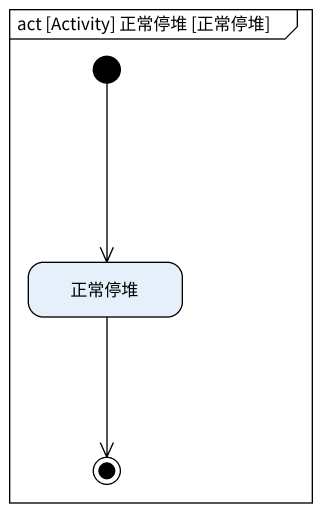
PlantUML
@startuml
mainframe act [Activity] 正常停堆 [正常停堆]
hide empty description
state 正常停堆
[*] --> 正常停堆
正常停堆 --> [*]
@enduml
